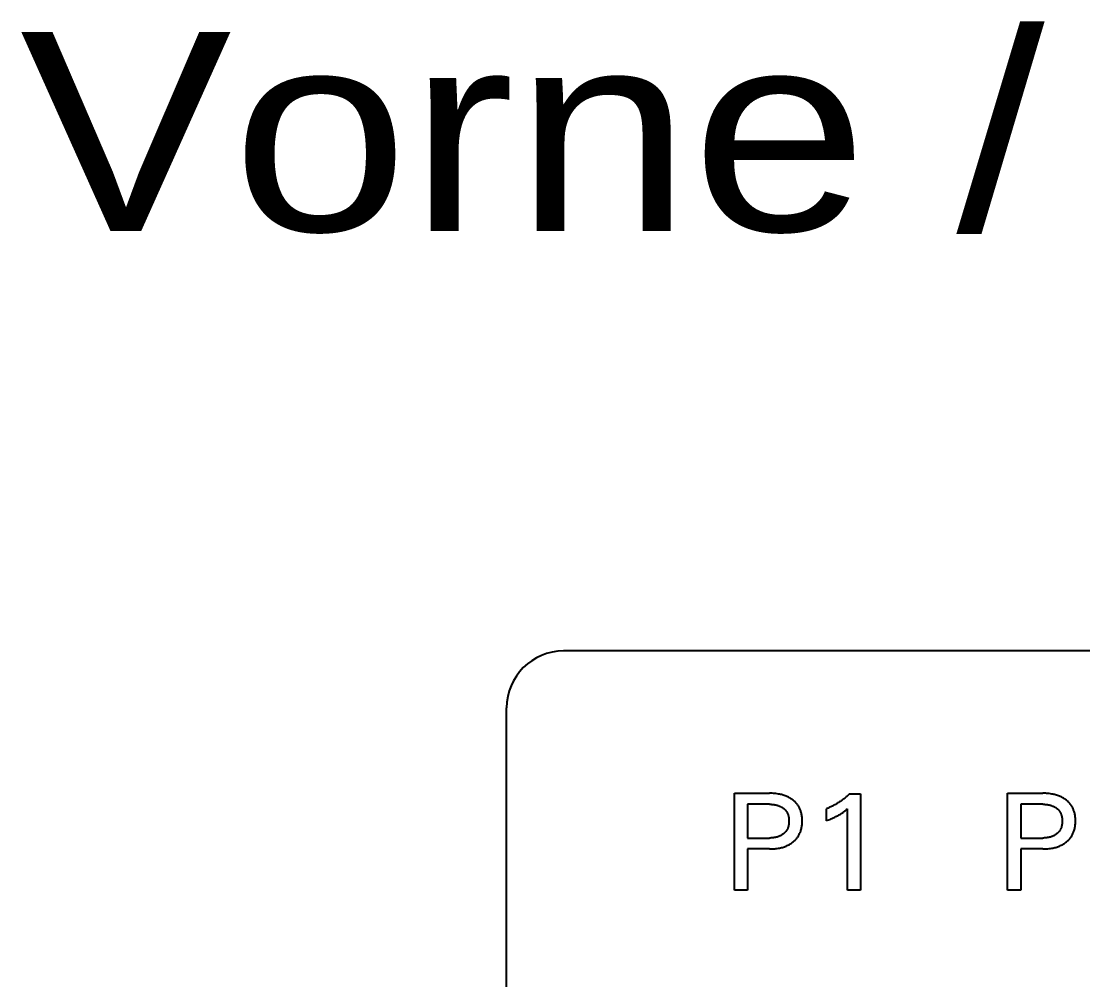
# Model space of a CAD drawing. Extents: x 0 to 420, y 0 to 297.
# Drawn here: x 134.87 to 153.51, y 238.83 to 255.67 of the extents above; entities that cross this region are included whole.
import ezdxf
from ezdxf.enums import TextEntityAlignment as Align

# ---------------------------------------------------------------- set-up
doc = ezdxf.new("R2010")
doc.units = 0
doc.header["$LTSCALE"] = 23.1
doc.layers.add('10000_FRONT', color=7, linetype='CONTINUOUS')
doc.layers.add('10300_FRONT_GERMAN_ENGLISH', color=7, linetype='CONTINUOUS')

msp = doc.modelspace()

# ---------------------------------------------------------------- linework, layer by layer
at = {"layer": '10000_FRONT', "color": 7, "linetype": 'CONTINUOUS'}
for p, q in [((177.892, 244.609), (144.392, 244.609)), ((143.392, 155.609), (143.392, 243.609)), ((147.392, 240.409), (147.392, 242.109)), ((147.392, 242.109), (148.01, 242.109)), ((148.032, 242.108), (148.01, 242.109)), ((148.055, 242.108), (148.032, 242.108)), ((148.077, 242.106), (148.055, 242.108)), ((148.099, 242.105), (148.077, 242.106)), ((148.122, 242.102), (148.099, 242.105)), ((148.144, 242.099), (148.122, 242.102)), ((148.166, 242.096), (148.144, 242.099)), ((148.184, 242.093), (148.166, 242.096)), ((148.201, 242.089), (148.184, 242.093)), ((148.218, 242.085), (148.201, 242.089)), ((148.235, 242.081), (148.218, 242.085)), ((148.252, 242.076), (148.235, 242.081)), ((148.268, 242.07), (148.252, 242.076)), ((148.285, 242.065), (148.268, 242.07)), ((148.301, 242.058), (148.285, 242.065)), ((148.316, 242.052), (148.301, 242.058)), ((148.33, 242.045), (148.316, 242.052)), ((148.345, 242.038), (148.33, 242.045)), ((148.359, 242.03), (148.345, 242.038)), ((148.373, 242.022), (148.359, 242.03)), ((149.344, 242.034), (149.331, 242.023)), ((149.356, 242.044), (149.344, 242.034)), ((149.369, 242.055), (149.356, 242.044)), ((149.381, 242.065), (149.369, 242.055)), ((149.393, 242.076), (149.381, 242.065)), ((149.405, 242.088), (149.393, 242.076)), ((149.417, 242.099), (149.405, 242.088)), ((149.417, 242.099), (149.61, 242.099)), ((149.61, 242.099), (149.61, 240.409)), ((152.192, 240.409), (152.192, 242.109)), ((152.192, 242.109), (152.81, 242.109)), ((152.832, 242.108), (152.81, 242.109)), ((152.855, 242.108), (152.832, 242.108)), ((152.877, 242.106), (152.855, 242.108)), ((152.899, 242.105), (152.877, 242.106)), ((152.922, 242.102), (152.899, 242.105)), ((152.944, 242.099), (152.922, 242.102)), ((152.966, 242.096), (152.944, 242.099)), ((152.984, 242.093), (152.966, 242.096)), ((153.001, 242.089), (152.984, 242.093)), ((153.018, 242.085), (153.001, 242.089)), ((153.035, 242.081), (153.018, 242.085)), ((153.052, 242.076), (153.035, 242.081)), ((153.068, 242.07), (153.052, 242.076)), ((153.085, 242.065), (153.068, 242.07)), ((153.101, 242.058), (153.085, 242.065)), ((153.116, 242.052), (153.101, 242.058)), ((153.13, 242.045), (153.116, 242.052)), ((153.145, 242.038), (153.13, 242.045)), ((153.159, 242.03), (153.145, 242.038)), ((153.173, 242.022), (153.159, 242.03)), ((147.624, 241.916), (147.624, 241.323)), ((148.01, 241.916), (147.624, 241.916)), ((148.01, 241.916), (148.023, 241.916)), ((148.023, 241.916), (148.037, 241.915)), ((148.037, 241.915), (148.05, 241.914)), ((148.05, 241.914), (148.064, 241.913)), ((148.064, 241.913), (148.078, 241.912)), ((148.078, 241.912), (148.091, 241.91)), ((148.091, 241.91), (148.105, 241.908)), ((148.105, 241.908), (148.115, 241.906)), ((148.115, 241.906), (148.125, 241.904)), ((148.125, 241.904), (148.135, 241.902)), ((148.135, 241.902), (148.146, 241.899)), ((148.146, 241.899), (148.156, 241.896)), ((148.156, 241.896), (148.166, 241.893)), ((148.166, 241.893), (148.176, 241.889)), ((148.176, 241.889), (148.185, 241.885)), ((148.185, 241.885), (148.194, 241.881)), ((148.194, 241.881), (148.203, 241.877)), ((148.203, 241.877), (148.211, 241.873)), ((148.211, 241.873), (148.22, 241.868)), ((148.22, 241.868), (148.228, 241.863)), ((148.228, 241.863), (148.236, 241.858)), ((148.236, 241.858), (148.244, 241.853)), ((148.244, 241.853), (148.252, 241.847)), ((148.252, 241.847), (148.259, 241.841)), ((148.259, 241.841), (148.266, 241.836)), ((148.387, 242.014), (148.373, 242.022)), ((148.4, 242.005), (148.387, 242.014)), ((148.413, 241.995), (148.4, 242.005)), ((148.425, 241.986), (148.413, 241.995)), ((148.437, 241.976), (148.425, 241.986)), ((148.448, 241.966), (148.437, 241.976)), ((148.459, 241.956), (148.448, 241.966)), ((148.47, 241.945), (148.459, 241.956)), ((148.48, 241.934), (148.47, 241.945)), ((148.49, 241.922), (148.48, 241.934)), ((148.499, 241.91), (148.49, 241.922)), ((148.508, 241.898), (148.499, 241.91)), ((148.516, 241.886), (148.508, 241.898)), ((148.523, 241.875), (148.516, 241.886)), ((148.53, 241.863), (148.523, 241.875)), ((148.536, 241.851), (148.53, 241.863)), ((148.542, 241.838), (148.536, 241.851)), ((148.547, 241.826), (148.542, 241.838)), ((149.025, 241.843), (149.01, 241.837)), ((149.01, 241.625), (149.01, 241.837)), ((149.04, 241.85), (149.025, 241.843)), ((149.055, 241.856), (149.04, 241.85)), ((149.07, 241.863), (149.055, 241.856)), ((149.084, 241.869), (149.07, 241.863)), ((149.099, 241.876), (149.084, 241.869)), ((149.114, 241.883), (149.099, 241.876)), ((149.128, 241.891), (149.114, 241.883)), ((149.142, 241.898), (149.128, 241.891)), ((149.157, 241.906), (149.142, 241.898)), ((149.171, 241.914), (149.157, 241.906)), ((149.185, 241.922), (149.171, 241.914)), ((149.199, 241.93), (149.185, 241.922)), ((149.212, 241.939), (149.199, 241.93)), ((149.226, 241.947), (149.212, 241.939)), ((149.239, 241.956), (149.226, 241.947)), ((149.253, 241.965), (149.239, 241.956)), ((149.266, 241.974), (149.253, 241.965)), ((149.279, 241.984), (149.266, 241.974)), ((149.292, 241.993), (149.279, 241.984)), ((149.305, 242.003), (149.292, 241.993)), ((149.318, 242.013), (149.305, 242.003)), ((149.331, 242.023), (149.318, 242.013)), ((152.424, 241.916), (152.424, 241.323)), ((152.81, 241.916), (152.424, 241.916)), ((152.81, 241.916), (152.823, 241.916)), ((152.823, 241.916), (152.837, 241.915)), ((152.837, 241.915), (152.85, 241.914)), ((152.85, 241.914), (152.864, 241.913)), ((152.864, 241.913), (152.878, 241.912)), ((152.878, 241.912), (152.891, 241.91)), ((152.891, 241.91), (152.905, 241.908)), ((152.905, 241.908), (152.915, 241.906)), ((152.915, 241.906), (152.925, 241.904)), ((152.925, 241.904), (152.935, 241.902)), ((152.935, 241.902), (152.946, 241.899)), ((152.946, 241.899), (152.956, 241.896)), ((152.956, 241.896), (152.966, 241.893)), ((152.966, 241.893), (152.976, 241.889)), ((152.976, 241.889), (152.985, 241.885)), ((152.985, 241.885), (152.994, 241.881)), ((152.994, 241.881), (153.003, 241.877)), ((153.003, 241.877), (153.011, 241.873)), ((153.011, 241.873), (153.02, 241.868)), ((153.02, 241.868), (153.028, 241.863)), ((153.028, 241.863), (153.036, 241.858)), ((153.036, 241.858), (153.044, 241.853)), ((153.044, 241.853), (153.052, 241.847)), ((153.052, 241.847), (153.059, 241.841)), ((153.059, 241.841), (153.066, 241.836)), ((153.187, 242.014), (153.173, 242.022)), ((153.2, 242.005), (153.187, 242.014)), ((153.213, 241.995), (153.2, 242.005)), ((153.225, 241.986), (153.213, 241.995)), ((153.237, 241.976), (153.225, 241.986)), ((153.248, 241.966), (153.237, 241.976)), ((153.259, 241.956), (153.248, 241.966)), ((153.27, 241.945), (153.259, 241.956)), ((153.28, 241.934), (153.27, 241.945)), ((153.29, 241.922), (153.28, 241.934)), ((153.299, 241.91), (153.29, 241.922)), ((153.308, 241.898), (153.299, 241.91)), ((153.316, 241.886), (153.308, 241.898)), ((153.323, 241.875), (153.316, 241.886)), ((153.33, 241.863), (153.323, 241.875)), ((153.336, 241.851), (153.33, 241.863)), ((153.342, 241.838), (153.336, 241.851)), ((153.347, 241.826), (153.342, 241.838)), ((148.266, 241.836), (148.272, 241.829)), ((148.272, 241.829), (148.279, 241.823)), ((148.279, 241.823), (148.285, 241.816)), ((148.285, 241.816), (148.291, 241.81)), ((148.291, 241.81), (148.297, 241.802)), ((148.297, 241.802), (148.302, 241.795)), ((148.302, 241.795), (148.307, 241.788)), ((148.307, 241.788), (148.312, 241.78)), ((148.312, 241.78), (148.317, 241.772)), ((148.317, 241.772), (148.321, 241.764)), ((148.321, 241.764), (148.325, 241.756)), ((148.325, 241.756), (148.329, 241.747)), ((148.329, 241.747), (148.332, 241.739)), ((148.332, 241.739), (148.335, 241.73)), ((148.335, 241.73), (148.338, 241.721)), ((148.338, 241.721), (148.341, 241.713)), ((148.341, 241.713), (148.343, 241.703)), ((148.343, 241.703), (148.345, 241.693)), ((148.345, 241.693), (148.347, 241.683)), ((148.347, 241.683), (148.349, 241.673)), ((148.349, 241.673), (148.35, 241.663)), ((148.35, 241.663), (148.351, 241.652)), ((148.351, 241.652), (148.351, 241.642)), ((148.552, 241.813), (148.547, 241.826)), ((148.557, 241.8), (148.552, 241.813)), ((148.561, 241.787), (148.557, 241.8)), ((148.565, 241.774), (148.561, 241.787)), ((148.57, 241.758), (148.565, 241.774)), ((148.573, 241.741), (148.57, 241.758)), ((148.576, 241.725), (148.573, 241.741)), ((148.579, 241.708), (148.576, 241.725)), ((148.581, 241.692), (148.579, 241.708)), ((148.582, 241.675), (148.581, 241.692)), ((148.583, 241.658), (148.582, 241.675)), ((148.584, 241.641), (148.583, 241.658)), ((149.052, 241.642), (149.073, 241.651)), ((149.073, 241.651), (149.093, 241.66)), ((149.093, 241.66), (149.114, 241.669)), ((149.114, 241.669), (149.129, 241.676)), ((149.129, 241.676), (149.144, 241.683)), ((149.144, 241.683), (149.159, 241.691)), ((149.159, 241.691), (149.174, 241.698)), ((149.174, 241.698), (149.189, 241.706)), ((149.189, 241.706), (149.204, 241.714)), ((149.204, 241.714), (149.217, 241.721)), ((149.217, 241.721), (149.23, 241.728)), ((149.23, 241.728), (149.242, 241.736)), ((149.242, 241.736), (149.255, 241.743)), ((149.255, 241.743), (149.267, 241.751)), ((149.267, 241.751), (149.28, 241.759)), ((149.28, 241.759), (149.29, 241.766)), ((149.29, 241.766), (149.301, 241.774)), ((149.301, 241.774), (149.311, 241.781)), ((149.311, 241.781), (149.323, 241.79)), ((149.323, 241.79), (149.334, 241.798)), ((149.334, 241.798), (149.345, 241.807)), ((149.345, 241.807), (149.364, 241.821)), ((149.364, 241.821), (149.382, 241.836)), ((149.382, 240.409), (149.382, 241.836)), ((153.066, 241.836), (153.072, 241.829)), ((153.072, 241.829), (153.079, 241.823)), ((153.079, 241.823), (153.085, 241.816)), ((153.085, 241.816), (153.091, 241.81)), ((153.091, 241.81), (153.097, 241.802)), ((153.097, 241.802), (153.102, 241.795)), ((153.102, 241.795), (153.107, 241.788)), ((153.107, 241.788), (153.112, 241.78)), ((153.112, 241.78), (153.117, 241.772)), ((153.117, 241.772), (153.121, 241.764)), ((153.121, 241.764), (153.125, 241.756)), ((153.125, 241.756), (153.129, 241.747)), ((153.129, 241.747), (153.132, 241.739)), ((153.132, 241.739), (153.135, 241.73)), ((153.135, 241.73), (153.138, 241.721)), ((153.138, 241.721), (153.141, 241.713)), ((153.141, 241.713), (153.143, 241.703)), ((153.143, 241.703), (153.145, 241.693)), ((153.145, 241.693), (153.147, 241.683)), ((153.147, 241.683), (153.149, 241.673)), ((153.149, 241.673), (153.15, 241.663)), ((153.15, 241.663), (153.151, 241.652)), ((153.151, 241.652), (153.151, 241.642)), ((153.352, 241.813), (153.347, 241.826)), ((153.357, 241.8), (153.352, 241.813)), ((153.361, 241.787), (153.357, 241.8)), ((153.365, 241.774), (153.361, 241.787)), ((153.37, 241.758), (153.365, 241.774)), ((153.373, 241.741), (153.37, 241.758)), ((153.376, 241.725), (153.373, 241.741)), ((153.379, 241.708), (153.376, 241.725)), ((153.381, 241.692), (153.379, 241.708)), ((153.382, 241.675), (153.381, 241.692)), ((153.383, 241.658), (153.382, 241.675)), ((153.384, 241.641), (153.383, 241.658)), ((148.317, 241.47), (148.313, 241.462)), ((148.322, 241.478), (148.317, 241.47)), ((148.325, 241.487), (148.322, 241.478)), ((148.329, 241.495), (148.325, 241.487)), ((148.332, 241.504), (148.329, 241.495)), ((148.336, 241.512), (148.332, 241.504)), ((148.338, 241.521), (148.336, 241.512)), ((148.341, 241.53), (148.338, 241.521)), ((148.343, 241.54), (148.341, 241.53)), ((148.345, 241.55), (148.343, 241.54)), ((148.347, 241.56), (148.345, 241.55)), ((148.349, 241.57), (148.347, 241.56)), ((148.35, 241.581), (148.349, 241.57)), ((148.351, 241.591), (148.35, 241.581)), ((148.351, 241.642), (148.352, 241.632)), ((148.352, 241.611), (148.351, 241.601)), ((148.351, 241.601), (148.351, 241.591)), ((148.352, 241.632), (148.352, 241.622)), ((148.352, 241.622), (148.352, 241.611)), ((148.561, 241.457), (148.566, 241.472)), ((148.566, 241.472), (148.57, 241.489)), ((148.57, 241.489), (148.573, 241.505)), ((148.573, 241.505), (148.576, 241.522)), ((148.576, 241.522), (148.579, 241.539)), ((148.579, 241.539), (148.581, 241.556)), ((148.581, 241.556), (148.583, 241.573)), ((148.583, 241.573), (148.584, 241.59)), ((148.584, 241.624), (148.584, 241.641)), ((148.584, 241.607), (148.584, 241.624)), ((148.584, 241.59), (148.584, 241.607)), ((149.01, 241.625), (149.031, 241.634)), ((149.031, 241.634), (149.052, 241.642)), ((153.117, 241.47), (153.113, 241.462)), ((153.122, 241.478), (153.117, 241.47)), ((153.125, 241.487), (153.122, 241.478)), ((153.129, 241.495), (153.125, 241.487)), ((153.132, 241.504), (153.129, 241.495)), ((153.136, 241.512), (153.132, 241.504)), ((153.138, 241.521), (153.136, 241.512)), ((153.141, 241.53), (153.138, 241.521)), ((153.143, 241.54), (153.141, 241.53)), ((153.145, 241.55), (153.143, 241.54)), ((153.147, 241.56), (153.145, 241.55)), ((153.149, 241.57), (153.147, 241.56)), ((153.15, 241.581), (153.149, 241.57)), ((153.151, 241.591), (153.15, 241.581)), ((153.151, 241.642), (153.152, 241.632)), ((153.152, 241.611), (153.151, 241.601)), ((153.151, 241.601), (153.151, 241.591)), ((153.152, 241.632), (153.152, 241.622)), ((153.152, 241.622), (153.152, 241.611)), ((153.361, 241.457), (153.366, 241.472)), ((153.366, 241.472), (153.37, 241.489)), ((153.37, 241.489), (153.373, 241.505)), ((153.373, 241.505), (153.376, 241.522)), ((153.376, 241.522), (153.379, 241.539)), ((153.379, 241.539), (153.381, 241.556)), ((153.381, 241.556), (153.383, 241.573)), ((153.383, 241.573), (153.384, 241.59)), ((153.384, 241.624), (153.384, 241.641)), ((153.384, 241.607), (153.384, 241.624)), ((153.384, 241.59), (153.384, 241.607)), ((147.624, 241.323), (148.01, 241.323)), ((148.023, 241.323), (148.01, 241.323)), ((148.037, 241.324), (148.023, 241.323)), ((148.051, 241.324), (148.037, 241.324)), ((148.064, 241.325), (148.051, 241.324)), ((148.078, 241.327), (148.064, 241.325)), ((148.092, 241.329), (148.078, 241.327)), ((148.105, 241.331), (148.092, 241.329)), ((148.116, 241.333), (148.105, 241.331)), ((148.126, 241.335), (148.116, 241.333)), ((148.136, 241.338), (148.126, 241.335)), ((148.146, 241.34), (148.136, 241.338)), ((148.157, 241.344), (148.146, 241.34)), ((148.167, 241.347), (148.157, 241.344)), ((148.177, 241.351), (148.167, 241.347)), ((148.186, 241.355), (148.177, 241.351)), ((148.195, 241.359), (148.186, 241.355)), ((148.204, 241.363), (148.195, 241.359)), ((148.213, 241.367), (148.204, 241.363)), ((148.221, 241.372), (148.213, 241.367)), ((148.229, 241.377), (148.221, 241.372)), ((148.237, 241.383), (148.229, 241.377)), ((148.245, 241.388), (148.237, 241.383)), ((148.253, 241.394), (148.245, 241.388)), ((148.26, 241.4), (148.253, 241.394)), ((148.267, 241.406), (148.26, 241.4)), ((148.273, 241.412), (148.267, 241.406)), ((148.28, 241.419), (148.273, 241.412)), ((148.286, 241.425), (148.28, 241.419)), ((148.292, 241.432), (148.286, 241.425)), ((148.297, 241.439), (148.292, 241.432)), ((148.303, 241.447), (148.297, 241.439)), ((148.308, 241.454), (148.303, 241.447)), ((148.313, 241.462), (148.308, 241.454)), ((148.45, 241.277), (148.461, 241.287)), ((148.461, 241.287), (148.472, 241.298)), ((148.472, 241.298), (148.482, 241.31)), ((148.482, 241.31), (148.491, 241.322)), ((148.491, 241.322), (148.501, 241.334)), ((148.501, 241.334), (148.509, 241.346)), ((148.509, 241.346), (148.518, 241.359)), ((148.518, 241.359), (148.525, 241.372)), ((148.525, 241.372), (148.533, 241.386)), ((148.533, 241.386), (148.539, 241.4)), ((148.539, 241.4), (148.546, 241.414)), ((148.546, 241.414), (148.551, 241.428)), ((148.551, 241.428), (148.557, 241.443)), ((148.557, 241.443), (148.561, 241.457)), ((152.424, 241.323), (152.81, 241.323)), ((152.823, 241.323), (152.81, 241.323)), ((152.837, 241.324), (152.823, 241.323)), ((152.851, 241.324), (152.837, 241.324)), ((152.864, 241.325), (152.851, 241.324)), ((152.878, 241.327), (152.864, 241.325)), ((152.892, 241.329), (152.878, 241.327)), ((152.905, 241.331), (152.892, 241.329)), ((152.916, 241.333), (152.905, 241.331)), ((152.926, 241.335), (152.916, 241.333)), ((152.936, 241.338), (152.926, 241.335)), ((152.946, 241.34), (152.936, 241.338)), ((152.957, 241.344), (152.946, 241.34)), ((152.967, 241.347), (152.957, 241.344)), ((152.977, 241.351), (152.967, 241.347)), ((152.986, 241.355), (152.977, 241.351)), ((152.995, 241.359), (152.986, 241.355)), ((153.004, 241.363), (152.995, 241.359)), ((153.013, 241.367), (153.004, 241.363)), ((153.021, 241.372), (153.013, 241.367)), ((153.029, 241.377), (153.021, 241.372)), ((153.037, 241.383), (153.029, 241.377)), ((153.045, 241.388), (153.037, 241.383)), ((153.053, 241.394), (153.045, 241.388)), ((153.06, 241.4), (153.053, 241.394)), ((153.067, 241.406), (153.06, 241.4)), ((153.073, 241.412), (153.067, 241.406)), ((153.08, 241.419), (153.073, 241.412)), ((153.086, 241.425), (153.08, 241.419)), ((153.092, 241.432), (153.086, 241.425)), ((153.097, 241.439), (153.092, 241.432)), ((153.103, 241.447), (153.097, 241.439)), ((153.108, 241.454), (153.103, 241.447)), ((153.113, 241.462), (153.108, 241.454)), ((153.25, 241.277), (153.261, 241.287)), ((153.261, 241.287), (153.272, 241.298)), ((153.272, 241.298), (153.282, 241.31)), ((153.282, 241.31), (153.291, 241.322)), ((153.291, 241.322), (153.301, 241.334)), ((153.301, 241.334), (153.309, 241.346)), ((153.309, 241.346), (153.318, 241.359)), ((153.318, 241.359), (153.325, 241.372)), ((153.325, 241.372), (153.333, 241.386)), ((153.333, 241.386), (153.339, 241.4)), ((153.339, 241.4), (153.346, 241.414)), ((153.346, 241.414), (153.351, 241.428)), ((153.351, 241.428), (153.357, 241.443)), ((153.357, 241.443), (153.361, 241.457)), ((147.624, 241.13), (147.624, 240.409)), ((148.01, 241.13), (147.624, 241.13)), ((148.01, 241.13), (148.032, 241.13)), ((148.032, 241.13), (148.055, 241.131)), ((148.055, 241.131), (148.078, 241.132)), ((148.078, 241.132), (148.101, 241.134)), ((148.101, 241.134), (148.123, 241.137)), ((148.123, 241.137), (148.146, 241.14)), ((148.146, 241.14), (148.168, 241.143)), ((148.168, 241.143), (148.186, 241.146)), ((148.186, 241.146), (148.203, 241.15)), ((148.203, 241.15), (148.22, 241.154)), ((148.22, 241.154), (148.237, 241.159)), ((148.237, 241.159), (148.254, 241.164)), ((148.254, 241.164), (148.271, 241.17)), ((148.271, 241.17), (148.287, 241.176)), ((148.287, 241.176), (148.304, 241.182)), ((148.304, 241.182), (148.318, 241.189)), ((148.318, 241.189), (148.333, 241.196)), ((148.333, 241.196), (148.348, 241.203)), ((148.348, 241.203), (148.362, 241.211)), ((148.362, 241.211), (148.376, 241.219)), ((148.376, 241.219), (148.389, 241.228)), ((148.389, 241.228), (148.403, 241.237)), ((148.403, 241.237), (148.416, 241.247)), ((148.416, 241.247), (148.428, 241.257)), ((148.428, 241.257), (148.439, 241.266)), ((148.439, 241.266), (148.45, 241.277)), ((152.424, 241.13), (152.424, 240.409)), ((152.81, 241.13), (152.424, 241.13)), ((152.81, 241.13), (152.832, 241.13)), ((152.832, 241.13), (152.855, 241.131)), ((152.855, 241.131), (152.878, 241.132)), ((152.878, 241.132), (152.901, 241.134)), ((152.901, 241.134), (152.923, 241.137)), ((152.923, 241.137), (152.946, 241.14)), ((152.946, 241.14), (152.968, 241.143)), ((152.968, 241.143), (152.986, 241.146)), ((152.986, 241.146), (153.003, 241.15)), ((153.003, 241.15), (153.02, 241.154)), ((153.02, 241.154), (153.037, 241.159)), ((153.037, 241.159), (153.054, 241.164)), ((153.054, 241.164), (153.071, 241.17)), ((153.071, 241.17), (153.087, 241.176)), ((153.087, 241.176), (153.104, 241.182)), ((153.104, 241.182), (153.118, 241.189)), ((153.118, 241.189), (153.133, 241.196)), ((153.133, 241.196), (153.148, 241.203)), ((153.148, 241.203), (153.162, 241.211)), ((153.162, 241.211), (153.176, 241.219)), ((153.176, 241.219), (153.189, 241.228)), ((153.189, 241.228), (153.203, 241.237)), ((153.203, 241.237), (153.216, 241.247)), ((153.216, 241.247), (153.228, 241.257)), ((153.228, 241.257), (153.239, 241.266)), ((153.239, 241.266), (153.25, 241.277)), ((147.624, 240.409), (147.392, 240.409)), ((149.61, 240.409), (149.382, 240.409)), ((152.424, 240.409), (152.192, 240.409))]:
    msp.add_line(p, q, dxfattribs=at)
msp.add_arc((144.392, 243.609), 1, 90, 180, dxfattribs=at)

# ---------------------------------------------------------------- texts
at = {"layer": '10300_FRONT_GERMAN_ENGLISH', "color": 7, "linetype": 'CONTINUOUS'}
msp.add_text('Vorne / Front', height=3.5, dxfattribs=at).set_placement((134.842, 251.986), (167.425, 251.986), align=Align.FIT)

doc.saveas('drawing.dxf')
